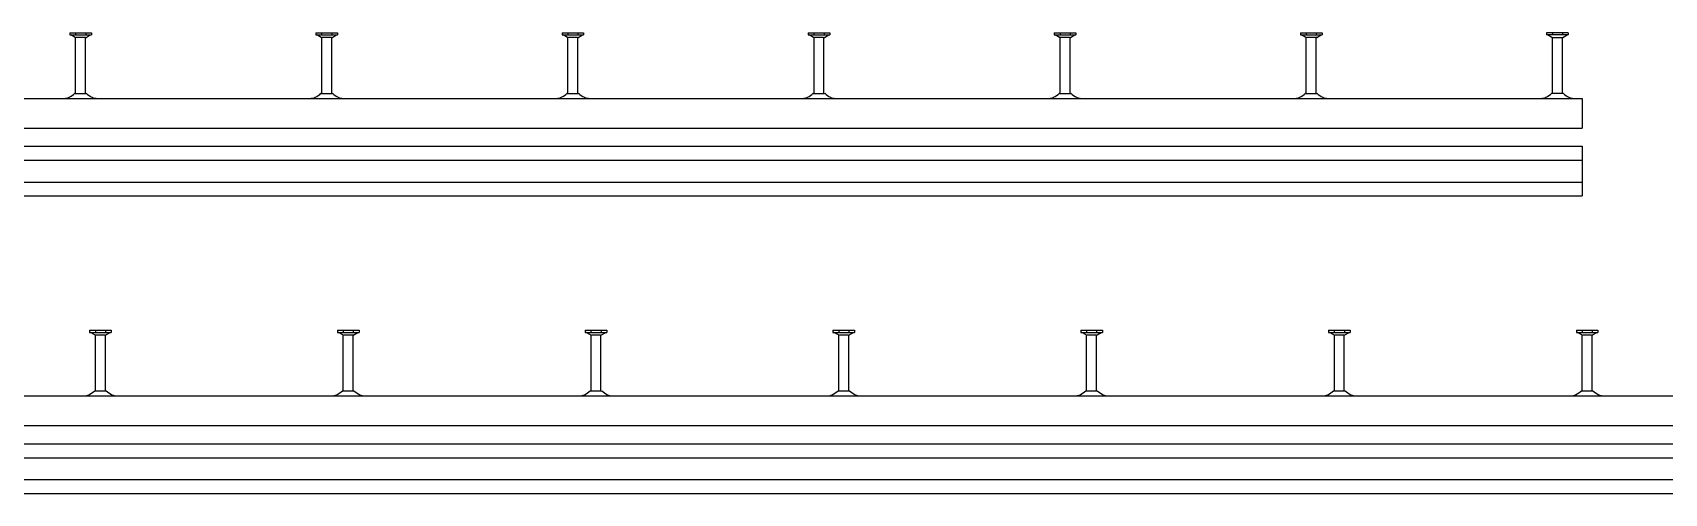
# Model space of a CAD drawing. Header units: millimetres. Extents: x 7963 to 14103, y -477 to 2743.
# Drawn here: x 9500 to 11146, y -477 to -13 of the extents above; entities that cross this region are included whole.
import ezdxf

# ---------------------------------------------------------------- set-up
doc = ezdxf.new("R2010")
doc.units = ezdxf.units.MM
doc.header["$LTSCALE"] = 10
doc.layers.add('HALFEN', color=2, linetype='CONTINUOUS')

msp = doc.modelspace()

# ---------------------------------------------------------------- linework, layer by layer
at = {"layer": 'HALFEN'}
for p, q in [((9537.3, -12.8), (9559.1, -12.8)), ((9537.3, -12.8), (9537.3, -15)), ((9537.3, -15), (9559.1, -15)), ((9542.7, -17.5), (9538.3, -15)), ((9543.1, -13.3), (9543.1, -14.5)), ((9553.3, -13.3), (9553.3, -14.5)), ((9553.7, -17.5), (9558, -15)), ((9559.1, -12.8), (9559.1, -15)), ((9785.6, -12.8), (9807.4, -12.8)), ((9785.6, -12.8), (9785.6, -15)), ((9785.6, -15), (9807.4, -15)), ((9791, -17.5), (9786.6, -15)), ((9791.4, -13.3), (9791.4, -14.5)), ((9801.6, -13.3), (9801.6, -14.5)), ((9802, -17.5), (9806.3, -15)), ((9807.4, -12.8), (9807.4, -15)), ((10033.9, -12.8), (10055.7, -12.8)), ((10033.9, -12.8), (10033.9, -15)), ((10033.9, -15), (10055.7, -15)), ((10039.3, -17.5), (10035, -15)), ((10039.7, -13.3), (10039.7, -14.5)), ((10049.9, -13.3), (10049.9, -14.5)), ((10050.3, -17.5), (10054.7, -15)), ((10055.7, -12.8), (10055.7, -15)), ((10282.3, -12.8), (10304.1, -12.8)), ((10282.3, -12.8), (10282.3, -15)), ((10282.3, -15), (10304.1, -15)), ((10287.7, -17.5), (10283.3, -15)), ((10288.1, -13.3), (10288.1, -14.5)), ((10298.3, -13.3), (10298.3, -14.5)), ((10298.7, -17.5), (10303, -15)), ((10304.1, -12.8), (10304.1, -15)), ((10530.6, -12.8), (10552.4, -12.8)), ((10530.6, -12.8), (10530.6, -15)), ((10530.6, -15), (10552.4, -15)), ((10536, -17.5), (10531.6, -15)), ((10536.4, -13.3), (10536.4, -14.5)), ((10546.6, -13.3), (10546.6, -14.5)), ((10547, -17.5), (10551.3, -15)), ((10552.4, -12.8), (10552.4, -15)), ((10778.9, -12.8), (10800.7, -12.8)), ((10778.9, -12.8), (10778.9, -15)), ((10778.9, -15), (10800.7, -15)), ((10784.3, -17.5), (10780, -15)), ((10784.7, -13.3), (10784.7, -14.5)), ((10794.9, -13.3), (10794.9, -14.5)), ((10795.3, -17.5), (10799.7, -15)), ((10800.7, -12.8), (10800.7, -15)), ((11049.1, -12.8), (11027.3, -12.8)), ((11027.3, -12.8), (11027.3, -15)), ((11049.1, -15), (11027.3, -15)), ((11032.7, -17.5), (11028.3, -15)), ((11033.1, -13.3), (11033.1, -14.5)), ((11043.3, -13.3), (11043.3, -14.5)), ((11043.7, -17.5), (11048, -15)), ((11049.1, -12.8), (11049.1, -15)), ((9543.2, -74), (9543.2, -18.3)), ((9552.7, -17.8), (9543.7, -17.8)), ((9553.2, -74), (9553.2, -18.3)), ((9791.5, -74), (9791.5, -18.3)), ((9801, -17.8), (9792, -17.8)), ((9801.5, -74), (9801.5, -18.3)), ((10039.8, -74), (10039.8, -18.3)), ((10049.3, -17.8), (10040.3, -17.8)), ((10049.8, -74), (10049.8, -18.3)), ((10288.2, -74), (10288.2, -18.3)), ((10297.7, -17.8), (10288.7, -17.8)), ((10298.2, -74), (10298.2, -18.3)), ((10536.5, -74), (10536.5, -18.3)), ((10546, -17.8), (10537, -17.8)), ((10546.5, -74), (10546.5, -18.3)), ((10784.8, -74), (10784.8, -18.3)), ((10794.3, -17.8), (10785.3, -17.8)), ((10794.8, -74), (10794.8, -18.3)), ((11033.2, -74), (11033.2, -18.3)), ((11033.7, -17.8), (11042.7, -17.8)), ((11043.2, -74), (11043.2, -18.3)), ((8033.2, -79), (11063.2, -79)), ((9542.4, -74), (9553.9, -74)), ((9790.7, -74), (9802.3, -74)), ((10039.1, -74), (10050.6, -74)), ((10287.4, -74), (10298.9, -74)), ((10535.7, -74), (10547.3, -74)), ((10784.1, -74), (10795.6, -74)), ((11043.9, -74), (11032.4, -74)), ((11063.2, -79), (11063.2, -104.2)), ((8033.2, -109), (11063.2, -109)), ((11063.2, -104.2), (11063.2, -109)), ((8033.2, -127.4), (11063.2, -127.4)), ((11063.2, -127.4), (11063.2, -177.4)), ((8033.2, -141.4), (11063.2, -141.4)), ((8033.2, -163.4), (11063.2, -163.4)), ((8033.2, -177.4), (11063.2, -177.4)), ((9557.3, -312.8), (9579.1, -312.8)), ((9557.3, -312.8), (9557.3, -315)), ((9579.1, -312.8), (9579.1, -315)), ((9807.3, -312.8), (9829.1, -312.8)), ((9807.3, -312.8), (9807.3, -315)), ((9829.1, -312.8), (9829.1, -315)), ((10057.3, -312.8), (10079.1, -312.8)), ((10057.3, -312.8), (10057.3, -315)), ((10079.1, -312.8), (10079.1, -315)), ((10307.3, -312.8), (10329.1, -312.8)), ((10307.3, -312.8), (10307.3, -315)), ((10329.1, -312.8), (10329.1, -315)), ((10557.3, -312.8), (10579.1, -312.8)), ((10557.3, -312.8), (10557.3, -315)), ((10579.1, -312.8), (10579.1, -315)), ((10807.3, -312.8), (10829.1, -312.8)), ((10807.3, -312.8), (10807.3, -315)), ((10829.1, -312.8), (10829.1, -315)), ((11057.3, -312.8), (11079.1, -312.8)), ((11057.3, -312.8), (11057.3, -315)), ((11079.1, -312.8), (11079.1, -315)), ((9557.3, -315), (9579.1, -315)), ((9562.7, -317.5), (9558.3, -315)), ((9563.1, -313.3), (9563.1, -314.5)), ((9563.2, -374), (9563.2, -318.3)), ((9572.7, -317.8), (9563.7, -317.8)), ((9573.2, -374), (9573.2, -318.3)), ((9573.3, -313.3), (9573.3, -314.5)), ((9573.7, -317.5), (9578, -315)), ((9807.3, -315), (9829.1, -315)), ((9812.7, -317.5), (9808.3, -315)), ((9813.1, -313.3), (9813.1, -314.5)), ((9813.2, -374), (9813.2, -318.3)), ((9822.7, -317.8), (9813.7, -317.8)), ((9823.2, -374), (9823.2, -318.3)), ((9823.3, -313.3), (9823.3, -314.5)), ((9823.7, -317.5), (9828, -315)), ((10057.3, -315), (10079.1, -315)), ((10062.7, -317.5), (10058.3, -315)), ((10063.1, -313.3), (10063.1, -314.5)), ((10063.2, -374), (10063.2, -318.3)), ((10072.7, -317.8), (10063.7, -317.8)), ((10073.2, -374), (10073.2, -318.3)), ((10073.3, -313.3), (10073.3, -314.5)), ((10073.7, -317.5), (10078, -315)), ((10307.3, -315), (10329.1, -315)), ((10312.7, -317.5), (10308.3, -315)), ((10313.1, -313.3), (10313.1, -314.5)), ((10313.2, -374), (10313.2, -318.3)), ((10322.7, -317.8), (10313.7, -317.8)), ((10323.2, -374), (10323.2, -318.3)), ((10323.3, -313.3), (10323.3, -314.5)), ((10323.7, -317.5), (10328, -315)), ((10557.3, -315), (10579.1, -315)), ((10562.7, -317.5), (10558.3, -315)), ((10563.1, -313.3), (10563.1, -314.5)), ((10563.2, -374), (10563.2, -318.3)), ((10572.7, -317.8), (10563.7, -317.8)), ((10573.2, -374), (10573.2, -318.3)), ((10573.3, -313.3), (10573.3, -314.5)), ((10573.7, -317.5), (10578, -315)), ((10807.3, -315), (10829.1, -315)), ((10812.7, -317.5), (10808.3, -315)), ((10813.1, -313.3), (10813.1, -314.5)), ((10813.2, -374), (10813.2, -318.3)), ((10822.7, -317.8), (10813.7, -317.8)), ((10823.2, -374), (10823.2, -318.3)), ((10823.3, -313.3), (10823.3, -314.5)), ((10823.7, -317.5), (10828, -315)), ((11057.3, -315), (11079.1, -315)), ((11062.7, -317.5), (11058.3, -315)), ((11063.1, -313.3), (11063.1, -314.5)), ((11063.2, -374), (11063.2, -318.3)), ((11072.7, -317.8), (11063.7, -317.8)), ((11073.2, -374), (11073.2, -318.3)), ((11073.3, -313.3), (11073.3, -314.5)), ((11073.7, -317.5), (11078, -315)), ((9562.4, -374), (9573.9, -374)), ((9812.4, -374), (9823.9, -374)), ((10062.4, -374), (10073.9, -374)), ((10312.4, -374), (10323.9, -374)), ((10562.4, -374), (10573.9, -374)), ((10812.4, -374), (10823.9, -374)), ((11062.4, -374), (11073.9, -374)), ((8033.2, -379), (14103.2, -379)), ((8033.2, -409), (14103.2, -409)), ((8033.2, -427.4), (14103.2, -427.4)), ((8033.2, -441.4), (14103.2, -441.4)), ((8033.2, -463.4), (14103.2, -463.4)), ((8033.2, -477.4), (14103.2, -477.4))]:
    msp.add_line(p, q, dxfattribs=at)
for centre, radius, start, end in [((9542.2, -18.3), 1, 0, 60), ((9554.2, -18.3), 1, 120, 180), ((9790.5, -18.3), 1, 0, 60), ((9802.5, -18.3), 1, 120, 180), ((10038.8, -18.3), 1, 0, 60), ((10050.8, -18.3), 1, 120, 180), ((10287.2, -18.3), 1, 0, 60), ((10299.2, -18.3), 1, 120, 180), ((10535.5, -18.3), 1, 0, 60), ((10547.5, -18.3), 1, 120, 180), ((10783.8, -18.3), 1, 0, 60), ((10795.8, -18.3), 1, 120, 180), ((11032.2, -18.3), 1, 0, 60), ((11044.2, -18.3), 1, 120, 180), ((9531.6, -67.2), 11.8, 270, 294.6836), ((9527.3, -57.7), 22.2, 294.6836, 312.9728), ((9569.1, -57.7), 22.2, 227.0272, 245.3164), ((9564.7, -67.2), 11.8, 245.3164, 270), ((9780, -67.2), 11.8, 270, 294.6836), ((9775.6, -57.7), 22.2, 294.6836, 312.9728), ((9817.4, -57.7), 22.2, 227.0272, 245.3164), ((9813, -67.2), 11.8, 245.3164, 270), ((10028.3, -67.2), 11.8, 270, 294.6836), ((10023.9, -57.7), 22.2, 294.6836, 312.9728), ((10065.7, -57.7), 22.2, 227.0272, 245.3164), ((10061.4, -67.2), 11.8, 245.3164, 270), ((10276.6, -67.2), 11.8, 270, 294.6836), ((10272.3, -57.7), 22.2, 294.6836, 312.9728), ((10314.1, -57.7), 22.2, 227.0272, 245.3164), ((10309.7, -67.2), 11.8, 245.3164, 270), ((10525, -67.2), 11.8, 270, 294.6836), ((10520.6, -57.7), 22.2, 294.6836, 312.9728), ((10562.4, -57.7), 22.2, 227.0272, 245.3164), ((10558, -67.2), 11.8, 245.3164, 270), ((10773.3, -67.2), 11.8, 270, 294.6836), ((10768.9, -57.7), 22.2, 294.6836, 312.9728), ((10810.7, -57.7), 22.2, 227.0272, 245.3164), ((10806.4, -67.2), 11.8, 245.3164, 270), ((11021.6, -67.2), 11.8, 270, 294.6836), ((11017.3, -57.7), 22.2, 294.6836, 312.9728), ((11059.1, -57.7), 22.2, 227.0272, 245.3164), ((11054.7, -67.2), 11.8, 245.3164, 270), ((9562.2, -318.3), 1, 0, 60), ((9574.2, -318.3), 1, 120, 180), ((9812.2, -318.3), 1, 0, 60), ((9824.2, -318.3), 1, 120, 180), ((10062.2, -318.3), 1, 0, 60), ((10074.2, -318.3), 1, 120, 180), ((10312.2, -318.3), 1, 0, 60), ((10324.2, -318.3), 1, 120, 180), ((10562.2, -318.3), 1, 0, 60), ((10574.2, -318.3), 1, 120, 180), ((10812.2, -318.3), 1, 0, 60), ((10824.2, -318.3), 1, 120, 180), ((11062.2, -318.3), 1, 0, 60), ((11074.2, -318.3), 1, 120, 180), ((9551.6, -367.2), 11.8, 270, 294.6836), ((9547.3, -357.7), 22.2, 294.6836, 312.9728), ((9589.1, -357.7), 22.2, 227.0272, 245.3164), ((9584.7, -367.2), 11.8, 245.3164, 270), ((9801.6, -367.2), 11.8, 270, 294.6836), ((9797.3, -357.7), 22.2, 294.6836, 312.9728), ((9839.1, -357.7), 22.2, 227.0272, 245.3164), ((9834.7, -367.2), 11.8, 245.3164, 270), ((10051.6, -367.2), 11.8, 270, 294.6836), ((10047.3, -357.7), 22.2, 294.6836, 312.9728), ((10089.1, -357.7), 22.2, 227.0272, 245.3164), ((10084.7, -367.2), 11.8, 245.3164, 270), ((10301.6, -367.2), 11.8, 270, 294.6836), ((10297.3, -357.7), 22.2, 294.6836, 312.9728), ((10339.1, -357.7), 22.2, 227.0272, 245.3164), ((10334.7, -367.2), 11.8, 245.3164, 270), ((10551.6, -367.2), 11.8, 270, 294.6836), ((10547.3, -357.7), 22.2, 294.6836, 312.9728), ((10589.1, -357.7), 22.2, 227.0272, 245.3164), ((10584.7, -367.2), 11.8, 245.3164, 270), ((10801.6, -367.2), 11.8, 270, 294.6836), ((10797.3, -357.7), 22.2, 294.6836, 312.9728), ((10839.1, -357.7), 22.2, 227.0272, 245.3164), ((10834.7, -367.2), 11.8, 245.3164, 270), ((11051.6, -367.2), 11.8, 270, 294.6836), ((11047.3, -357.7), 22.2, 294.6836, 312.9728), ((11089.1, -357.7), 22.2, 227.0272, 245.3164), ((11084.7, -367.2), 11.8, 245.3164, 270)]:
    msp.add_arc(centre, radius, start, end, dxfattribs=at)

doc.saveas('drawing.dxf')
